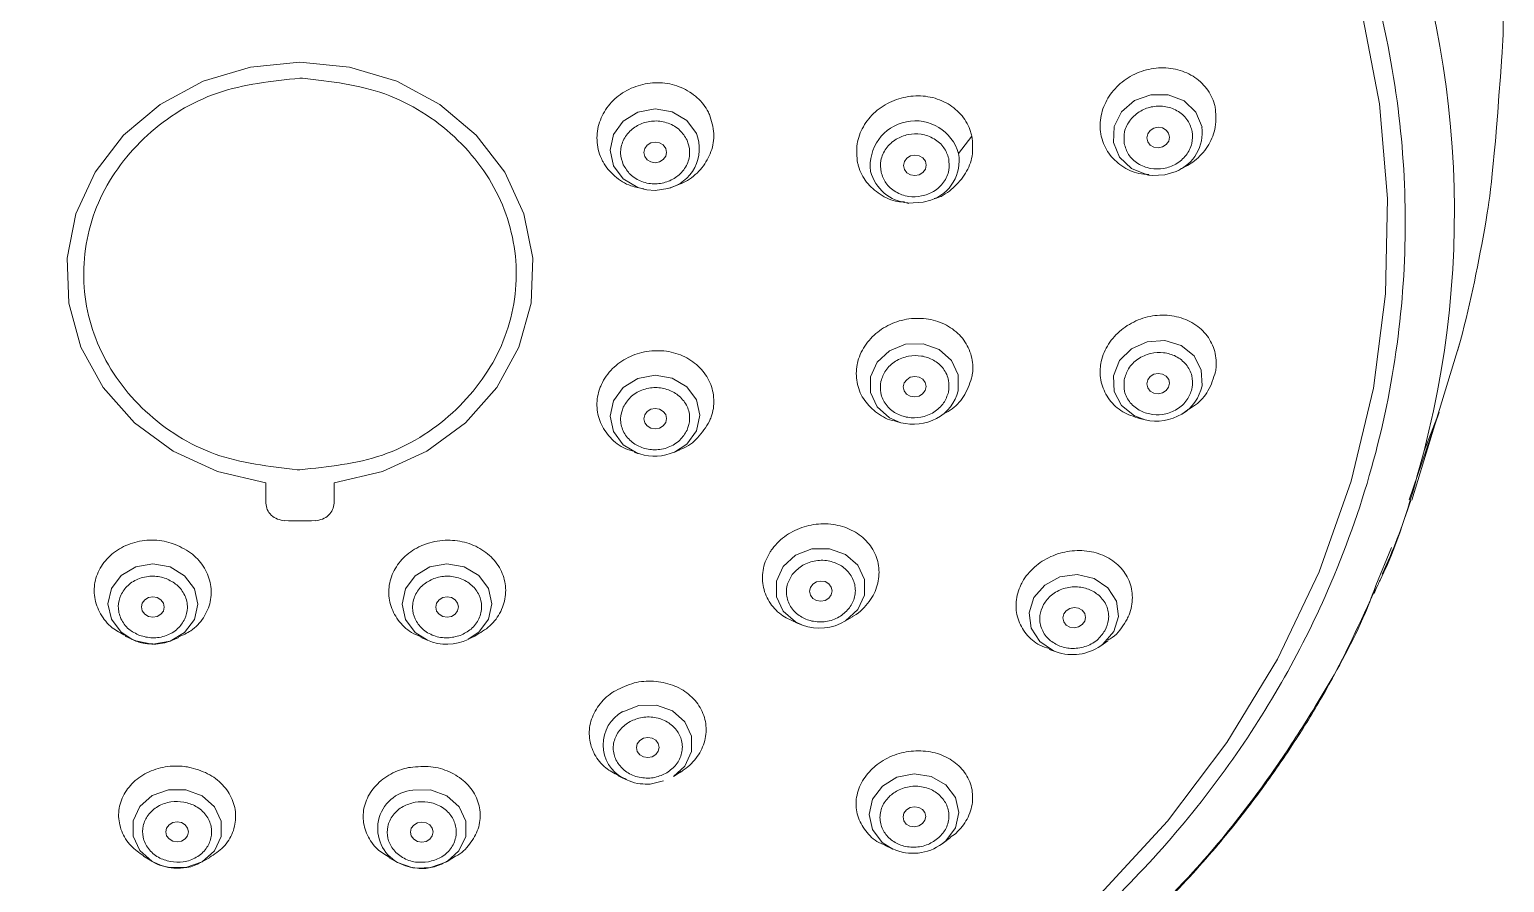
# Model space of a CAD drawing. Extents: x 2239 to 2659, y -1043 to -449.
# Drawn here: x 2370.15 to 2380.53, y -704.74 to -698.73 of the extents above; entities that cross this region are included whole.
import ezdxf

# ---------------------------------------------------------------- set-up
doc = ezdxf.new("R2010")
doc.units = 0
doc.header["$LTSCALE"] = 7
doc.header["$MEASUREMENT"] = 0
doc.layers.get('0').update_dxf_attribs({"color": 2, "linetype": 'CONTINUOUS'})

msp = doc.modelspace()

# ---------------------------------------------------------------- linework, layer by layer
at = {"color": 7, "linetype": 'Continuous', "lineweight": 15}
for p, q in [((2372.051, -699.076), (2372.069, -699.076)), ((2376.688, -699.607), (2376.782, -699.484)), ((2378.22, -699.733), (2378.246, -699.722)), ((2374.641, -699.853), (2374.663, -699.847)), ((2378.026, -699.759), (2378.051, -699.761)), ((2374.471, -699.858), (2374.492, -699.862)), ((2376.308, -699.952), (2376.332, -699.955)), ((2376.334, -699.96), (2376.33, -699.953)), ((2376.493, -699.935), (2376.517, -699.926)), ((2379.88, -702.047), (2380.218, -700.94)), ((2376.243, -701.491), (2376.282, -701.502)), ((2376.532, -701.472), (2376.571, -701.451)), ((2377.961, -701.473), (2378.002, -701.482)), ((2378.26, -701.441), (2378.301, -701.416)), ((2379.965, -701.7), (2380.071, -701.428)), ((2374.406, -701.711), (2374.443, -701.722)), ((2374.687, -701.709), (2374.725, -701.692)), ((2371.811, -702.068), (2371.811, -701.925)), ((2372.032, -701.833), (2372.051, -701.833)), ((2372.291, -701.925), (2372.291, -702.068)), ((2379.627, -702.648), (2379.735, -702.38)), ((2379.613, -702.705), (2379.633, -702.658)), ((2375.54, -702.909), (2375.589, -702.927)), ((2375.892, -702.898), (2375.941, -702.868)), ((2370.82, -703.005), (2370.867, -703.027)), ((2371.153, -703.034), (2371.199, -703.014)), ((2372.903, -703.014), (2372.949, -703.034)), ((2373.235, -703.027), (2373.282, -703.005)), ((2377.689, -703.073), (2377.74, -703.037)), ((2377.326, -703.098), (2377.376, -703.116)), ((2374.291, -703.989), (2374.346, -704.015)), ((2374.346, -704.015), (2374.327, -704.005)), ((2374.68, -703.994), (2374.736, -703.958)), ((2374.516, -704.047), (2374.611, -704.023)), ((2376.666, -704.396), (2376.628, -704.42)), ((2376.167, -704.477), (2376.225, -704.504)), ((2376.573, -704.467), (2376.631, -704.424)), ((2370.949, -704.554), (2371.007, -704.59)), ((2371.356, -704.597), (2371.415, -704.565)), ((2372.68, -704.566), (2372.738, -704.598)), ((2373.087, -704.591), (2373.146, -704.555))]:
    msp.add_line(p, q, dxfattribs=at)
at = {"color": 8, "linetype": 'Continuous', "lineweight": 15}
for p, q in [((2380.071, -701.428), (2379.86, -702.046)), ((2379.61, -702.703), (2379.64, -702.645)), ((2375.979, -702.818), (2375.892, -702.898)), ((2376.598, -704.447), (2376.573, -704.467)), ((2371.125, -704.634), (2371.08, -704.623)), ((2373.077, -704.597), (2372.969, -704.635)), ((2372.969, -704.635), (2372.878, -704.64))]:
    msp.add_line(p, q, dxfattribs=at)
at = {"color": 7, "linetype": 'Continuous', "lineweight": 15, "flags": 128}
for points in [[(2369.541, -706.675), (2370.251, -706.864), (2370.979, -706.99), (2371.716, -707.051), (2372.456, -707.048), (2373.192, -706.98), (2373.918, -706.849), (2374.627, -706.654), (2375.311, -706.399), (2375.965, -706.085), (2376.582, -705.715), (2377.157, -705.293), (2377.685, -704.822), (2378.16, -704.308), (2378.577, -703.755), (2378.934, -703.168), (2379.227, -702.552), (2379.452, -701.914), (2379.609, -701.259), (2379.695, -700.594), (2379.709, -699.924), (2379.652, -699.256), (2379.524, -698.596)], [(2371.811, -701.925), (2371.471, -701.845), (2371.158, -701.702), (2370.885, -701.502), (2370.666, -701.254), (2370.509, -700.969), (2370.423, -700.661), (2370.411, -700.344), (2370.474, -700.031), (2370.609, -699.737), (2370.809, -699.477), (2371.067, -699.26), (2371.369, -699.098), (2371.702, -698.998), (2372.051, -698.964), (2372.4, -698.998), (2372.733, -699.098), (2373.035, -699.26), (2373.292, -699.477), (2373.493, -699.737), (2373.628, -700.031), (2373.691, -700.344), (2373.679, -700.661), (2373.593, -700.969), (2373.436, -701.254), (2373.217, -701.502), (2372.944, -701.702), (2372.631, -701.845), (2372.291, -701.925)], [(2378.014, -699.496), (2378.02, -699.524), (2378.037, -699.547), (2378.063, -699.562), (2378.094, -699.567), (2378.124, -699.56), (2378.15, -699.544), (2378.168, -699.52), (2378.174, -699.492), (2378.167, -699.464), (2378.15, -699.441), (2378.124, -699.426), (2378.094, -699.421), (2378.063, -699.428), (2378.037, -699.444), (2378.02, -699.468), (2378.014, -699.496)], [(2374.472, -699.599), (2374.478, -699.627), (2374.495, -699.65), (2374.521, -699.666), (2374.552, -699.671), (2374.582, -699.665), (2374.608, -699.649), (2374.626, -699.626), (2374.632, -699.598), (2374.626, -699.57), (2374.608, -699.546), (2374.582, -699.531), (2374.552, -699.526), (2374.521, -699.532), (2374.495, -699.548), (2374.478, -699.571), (2374.472, -699.599)], [(2376.301, -699.691), (2376.307, -699.719), (2376.324, -699.742), (2376.35, -699.757), (2376.381, -699.762), (2376.411, -699.756), (2376.437, -699.74), (2376.454, -699.716), (2376.46, -699.688), (2376.454, -699.66), (2376.437, -699.637), (2376.411, -699.622), (2376.38, -699.617), (2376.35, -699.623), (2376.324, -699.639), (2376.307, -699.663), (2376.301, -699.691)], [(2378.22, -699.733), (2378.14, -699.757), (2378.051, -699.761)], [(2374.641, -699.853), (2374.551, -699.866), (2374.492, -699.862)], [(2376.493, -699.935), (2376.439, -699.95), (2376.332, -699.955)], [(2376.299, -701.25), (2376.305, -701.277), (2376.322, -701.3), (2376.348, -701.316), (2376.379, -701.32), (2376.41, -701.314), (2376.435, -701.298), (2376.453, -701.274), (2376.459, -701.247), (2376.453, -701.219), (2376.436, -701.196), (2376.41, -701.181), (2376.379, -701.176), (2376.348, -701.182), (2376.323, -701.199), (2376.305, -701.222), (2376.299, -701.25)], [(2378.014, -701.229), (2378.02, -701.256), (2378.037, -701.279), (2378.063, -701.294), (2378.094, -701.299), (2378.124, -701.292), (2378.15, -701.276), (2378.167, -701.252), (2378.174, -701.224), (2378.168, -701.197), (2378.15, -701.174), (2378.124, -701.159), (2378.094, -701.155), (2378.063, -701.161), (2378.037, -701.177), (2378.02, -701.201), (2378.014, -701.229)], [(2374.472, -701.475), (2374.478, -701.502), (2374.495, -701.525), (2374.521, -701.541), (2374.552, -701.546), (2374.582, -701.54), (2374.608, -701.524), (2374.626, -701.501), (2374.632, -701.473), (2374.626, -701.445), (2374.608, -701.422), (2374.582, -701.407), (2374.552, -701.402), (2374.521, -701.407), (2374.495, -701.423), (2374.478, -701.447), (2374.472, -701.475)], [(2375.639, -702.689), (2375.645, -702.717), (2375.662, -702.739), (2375.688, -702.754), (2375.718, -702.759), (2375.749, -702.753), (2375.775, -702.737), (2375.792, -702.714), (2375.799, -702.686), (2375.792, -702.659), (2375.775, -702.636), (2375.749, -702.621), (2375.719, -702.617), (2375.688, -702.623), (2375.662, -702.639), (2375.645, -702.662), (2375.639, -702.689)], [(2371.015, -702.871), (2371.046, -702.866), (2371.072, -702.851), (2371.089, -702.828), (2371.095, -702.8), (2371.089, -702.773), (2371.072, -702.749), (2371.046, -702.734), (2371.015, -702.728), (2370.984, -702.734), (2370.959, -702.749), (2370.941, -702.772), (2370.935, -702.799), (2370.941, -702.827), (2370.959, -702.85), (2370.984, -702.866), (2371.015, -702.871)], [(2373.087, -702.871), (2373.117, -702.866), (2373.143, -702.85), (2373.161, -702.827), (2373.167, -702.799), (2373.161, -702.772), (2373.143, -702.749), (2373.117, -702.734), (2373.087, -702.728), (2373.056, -702.734), (2373.03, -702.749), (2373.013, -702.773), (2373.007, -702.8), (2373.013, -702.828), (2373.03, -702.851), (2373.056, -702.866), (2373.087, -702.871)], [(2377.422, -702.877), (2377.428, -702.904), (2377.446, -702.927), (2377.472, -702.941), (2377.502, -702.946), (2377.533, -702.94), (2377.559, -702.924), (2377.576, -702.9), (2377.582, -702.873), (2377.576, -702.845), (2377.559, -702.823), (2377.533, -702.808), (2377.502, -702.803), (2377.472, -702.81), (2377.446, -702.826), (2377.429, -702.849), (2377.422, -702.877)], [(2371.008, -703.061), (2370.895, -703.039), (2370.867, -703.027)], [(2374.5, -703.86), (2374.53, -703.854), (2374.556, -703.839), (2374.574, -703.815), (2374.58, -703.788), (2374.574, -703.761), (2374.556, -703.738), (2374.53, -703.723), (2374.5, -703.718), (2374.469, -703.724), (2374.443, -703.74), (2374.426, -703.763), (2374.42, -703.79), (2374.426, -703.817), (2374.443, -703.84), (2374.469, -703.855), (2374.5, -703.86)], [(2376.297, -704.278), (2376.303, -704.305), (2376.32, -704.328), (2376.346, -704.342), (2376.377, -704.347), (2376.408, -704.341), (2376.433, -704.325), (2376.451, -704.302), (2376.457, -704.275), (2376.451, -704.248), (2376.434, -704.225), (2376.408, -704.211), (2376.377, -704.206), (2376.347, -704.212), (2376.321, -704.228), (2376.303, -704.251), (2376.297, -704.278)], [(2371.186, -704.454), (2371.217, -704.449), (2371.243, -704.433), (2371.26, -704.411), (2371.266, -704.384), (2371.26, -704.357), (2371.243, -704.334), (2371.217, -704.318), (2371.186, -704.313), (2371.155, -704.318), (2371.13, -704.333), (2371.112, -704.356), (2371.106, -704.383), (2371.112, -704.41), (2371.13, -704.433), (2371.155, -704.448), (2371.186, -704.454)], [(2372.908, -704.455), (2372.939, -704.45), (2372.965, -704.434), (2372.982, -704.411), (2372.988, -704.384), (2372.982, -704.357), (2372.965, -704.334), (2372.939, -704.319), (2372.908, -704.314), (2372.878, -704.319), (2372.852, -704.335), (2372.834, -704.358), (2372.828, -704.385), (2372.834, -704.412), (2372.852, -704.435), (2372.878, -704.45), (2372.908, -704.455)], [(2371.08, -704.623), (2371.011, -704.592), (2371.007, -704.59)], [(2372.878, -704.64), (2372.846, -704.636), (2372.738, -704.598)], [(2373.087, -704.591), (2373.083, -704.593), (2373.077, -704.597)]]:
    msp.add_lwpolyline(points, dxfattribs=at)
at = {"color": 8, "linetype": 'Continuous', "lineweight": 15, "flags": 128}
for points in [[(2378.051, -699.761), (2378.017, -699.756), (2377.905, -699.712), (2377.822, -699.632), (2377.779, -699.528), (2377.784, -699.416), (2377.835, -699.313), (2377.926, -699.234), (2378.041, -699.192), (2378.164, -699.193), (2378.276, -699.236), (2378.359, -699.316), (2378.402, -699.42), (2378.402, -699.42)], [(2374.492, -699.862), (2374.43, -699.846), (2374.327, -699.784), (2374.259, -699.692), (2374.235, -699.582), (2374.259, -699.472), (2374.327, -699.378), (2374.43, -699.314), (2374.551, -699.291), (2374.671, -699.312), (2374.774, -699.373), (2374.843, -699.466), (2374.843, -699.466)], [(2376.282, -701.502), (2376.201, -701.468), (2376.114, -701.391), (2376.067, -701.29), (2376.067, -701.179), (2376.114, -701.075), (2376.201, -700.995), (2376.315, -700.95), (2376.438, -700.947), (2376.552, -700.987), (2376.639, -701.064), (2376.686, -701.166), (2376.686, -701.277), (2376.686, -701.277)], [(2378.002, -701.482), (2377.926, -701.454), (2377.835, -701.381), (2377.784, -701.282), (2377.779, -701.171), (2377.822, -701.065), (2377.905, -700.981), (2378.017, -700.932), (2378.14, -700.924), (2378.255, -700.959), (2378.346, -701.031), (2378.397, -701.131), (2378.402, -701.241), (2378.402, -701.241)], [(2374.443, -701.722), (2374.43, -701.718), (2374.327, -701.657), (2374.259, -701.565), (2374.235, -701.456), (2374.259, -701.347), (2374.327, -701.254), (2374.43, -701.191), (2374.551, -701.168), (2374.672, -701.189), (2374.774, -701.249), (2374.843, -701.341), (2374.867, -701.45), (2374.843, -701.559), (2374.843, -701.559)], [(2374.843, -701.559), (2374.774, -701.652), (2374.687, -701.709)], [(2375.589, -702.927), (2375.541, -702.904), (2375.454, -702.828), (2375.407, -702.727), (2375.407, -702.617), (2375.454, -702.515), (2375.541, -702.435), (2375.655, -702.391), (2375.779, -702.389), (2375.892, -702.429), (2375.979, -702.505), (2376.026, -702.606), (2376.026, -702.716), (2375.979, -702.818), (2375.979, -702.818)], [(2370.867, -703.027), (2370.792, -702.978), (2370.724, -702.886), (2370.699, -702.777), (2370.723, -702.669), (2370.792, -702.578), (2370.895, -702.517), (2371.016, -702.496), (2371.136, -702.518), (2371.239, -702.58), (2371.308, -702.672), (2371.332, -702.78), (2371.308, -702.888), (2371.239, -702.98), (2371.137, -703.04), (2371.016, -703.061), (2371.008, -703.061)], [(2372.949, -703.034), (2372.863, -702.98), (2372.794, -702.888), (2372.77, -702.78), (2372.794, -702.672), (2372.863, -702.58), (2372.965, -702.518), (2373.086, -702.496), (2373.207, -702.517), (2373.31, -702.578), (2373.378, -702.669), (2373.402, -702.777), (2373.378, -702.886), (2373.31, -702.978), (2373.235, -703.027)], [(2377.376, -703.116), (2377.356, -703.108), (2377.259, -703.043), (2377.199, -702.948), (2377.185, -702.84), (2377.218, -702.733), (2377.295, -702.645), (2377.402, -702.588), (2377.524, -702.572), (2377.643, -702.598), (2377.739, -702.664), (2377.799, -702.758), (2377.814, -702.867), (2377.78, -702.973), (2377.78, -702.973)], [(2377.78, -702.973), (2377.704, -703.062), (2377.689, -703.073)], [(2374.323, -703.537), (2374.437, -703.493), (2374.561, -703.492), (2374.674, -703.532), (2374.761, -703.608), (2374.808, -703.709), (2374.808, -703.818), (2374.761, -703.92), (2374.68, -703.994)], [(2376.225, -704.504), (2376.151, -704.457), (2376.083, -704.367), (2376.059, -704.261), (2376.083, -704.154), (2376.152, -704.062), (2376.254, -703.999), (2376.375, -703.975), (2376.496, -703.994), (2376.598, -704.052), (2376.667, -704.141), (2376.691, -704.247), (2376.666, -704.355), (2376.598, -704.447), (2376.598, -704.447)], [(2371.007, -704.59), (2370.924, -704.514), (2370.877, -704.414), (2370.877, -704.305), (2370.924, -704.204), (2371.011, -704.128), (2371.125, -704.087), (2371.248, -704.088), (2371.362, -704.13), (2371.45, -704.207), (2371.497, -704.308), (2371.497, -704.417), (2371.449, -704.517), (2371.362, -704.594), (2371.248, -704.635), (2371.125, -704.634), (2371.125, -704.634)], [(2372.846, -704.089), (2372.97, -704.088), (2373.084, -704.13), (2373.171, -704.206), (2373.218, -704.307), (2373.218, -704.415), (2373.17, -704.516), (2373.087, -704.591)]]:
    msp.add_lwpolyline(points, dxfattribs=at)
at = {"color": 7, "linetype": 'Continuous', "lineweight": 15}
for centre, radius, start, end in [((2373.464, -700.02), 6.715, 345.5083, 24.7732), ((2376.383, -699.693), 0.317, 15.7871, 187.0461), ((2376.369, -701.165), 0.348, 255.5184, 297.9831), ((2378.08, -701.143), 0.348, 256.9717, 301.0756), ((2374.547, -701.391), 0.347, 252.6501, 293.7304), ((2372.051, -700.065), 2.129, 267.1146, 272.8854), ((2375.71, -702.599), 0.35, 249.7288, 301.2959), ((2373.085, -702.714), 0.348, 246.9556, 295.6137), ((2377.49, -702.785), 0.35, 251.0378, 304.5995), ((2376.367, -704.184), 0.35, 246.0525, 305.9642)]:
    msp.add_arc(centre, radius, start, end, dxfattribs=at)
at = {"color": 8, "linetype": 'Continuous', "lineweight": 15}
for centre, radius, start, end in [((2378.109, -699.459), 0.295, 292.1063, 7.5249), ((2374.574, -699.572), 0.289, 283.452, 21.6111), ((2376.399, -699.658), 0.293, 288.5386, 9.949), ((2376.359, -699.656), 0.3, 194.7142, 264.8046), ((2376.393, -701.204), 0.302, 297.4586, 346.0841), ((2378.107, -701.182), 0.301, 300.615, 348.5909), ((2374.452, -703.77), 0.267, 118.9929, 241.8054), ((2372.87, -704.36), 0.272, 94.911, 241.1337)]:
    msp.add_arc(centre, radius, start, end, dxfattribs=at)
at = {"color": 7, "linetype": 'Continuous', "lineweight": 15}
for points, knots in [([(2380.513, -698.92), (2380.514, -698.911), (2380.532, -698.678), (2380.505, -698.252), (2380.445, -697.679), (2380.353, -697.205), (2380.249, -696.798), (2380.149, -696.48), (2380.052, -696.214), (2379.96, -695.984), (2379.845, -695.722), (2379.697, -695.422), (2379.51, -695.084), (2379.24, -694.656), (2378.858, -694.138), (2378.324, -693.542), (2377.652, -692.936), (2376.826, -692.349), (2375.838, -691.817), (2374.825, -691.435), (2373.84, -691.192), (2372.95, -691.055), (2372.346, -691.042), (2372.051, -691.036), (2372.051, -691.036), (2372.051, -691.036), (2372.051, -691.036), (2372.028, -691.036), (2372.004, -691.035), (2371.981, -691.035)], [0, 0, 0, 0, 0.00217, 0.05663, 0.103417, 0.142523, 0.173939, 0.205452, 0.223361, 0.24237, 0.265284, 0.292102, 0.322822, 0.357441, 0.412418, 0.474905, 0.544883, 0.622338, 0.707254, 0.799617, 0.865359, 0.934405, 1, 1, 1, 1, 1, 1, 1.005235, 1.005235, 1.005235, 1.005235]), ([(2372.051, -693.048), (2371.735, -693.058), (2371.092, -693.078), (2370.129, -693.248), (2369.248, -693.504), (2368.465, -693.827), (2367.781, -694.189), (2367.136, -694.615), (2366.539, -695.102), (2366, -695.643), (2365.529, -696.226), (2365.129, -696.846), (2364.773, -697.555), (2364.488, -698.352), (2364.308, -699.224), (2364.25, -700.092), (2364.308, -700.96), (2364.488, -701.832), (2364.773, -702.629), (2365.129, -703.338), (2365.529, -703.957), (2366, -704.541), (2366.539, -705.082), (2367.135, -705.569), (2367.781, -705.995), (2368.465, -706.357), (2369.248, -706.68), (2370.129, -706.936), (2371.092, -707.106), (2371.735, -707.126), (2372.051, -707.136)], [0, 0, 0, 0, 0.038814, 0.078832, 0.119976, 0.152137, 0.184303, 0.217149, 0.25, 0.282846, 0.315696, 0.347858, 0.380025, 0.421165, 0.461183, 0.5, 0.538813, 0.578832, 0.619976, 0.652137, 0.684303, 0.717149, 0.75, 0.782846, 0.815696, 0.847858, 0.880024, 0.921165, 0.961184, 1, 1, 1, 1]), ([(2372.051, -707.136), (2372.367, -707.126), (2373.01, -707.106), (2373.973, -706.936), (2374.854, -706.68), (2375.637, -706.357), (2376.321, -705.995), (2376.966, -705.569), (2377.563, -705.082), (2378.102, -704.541), (2378.573, -703.958), (2378.973, -703.338), (2379.329, -702.629), (2379.614, -701.832), (2379.794, -700.96), (2379.852, -700.092), (2379.794, -699.224), (2379.614, -698.352), (2379.329, -697.555), (2378.973, -696.846), (2378.573, -696.227), (2378.102, -695.643), (2377.563, -695.102), (2376.966, -694.615), (2376.321, -694.189), (2375.637, -693.827), (2374.854, -693.504), (2373.973, -693.248), (2373.01, -693.078), (2372.367, -693.058), (2372.051, -693.048)], [0, 0, 0, 0, 0.038814, 0.078832, 0.119976, 0.152137, 0.184304, 0.21715, 0.25, 0.282846, 0.315697, 0.347858, 0.380024, 0.421165, 0.461183, 0.5, 0.538813, 0.578832, 0.619975, 0.652137, 0.684304, 0.71715, 0.75, 0.782846, 0.815697, 0.847858, 0.880024, 0.921165, 0.961184, 1, 1, 1, 1]), ([(2378.027, -699.753), (2378.004, -699.752), (2377.934, -699.749), (2377.833, -699.698), (2377.739, -699.61), (2377.701, -699.524), (2377.682, -699.434), (2377.684, -699.339), (2377.733, -699.214), (2377.822, -699.109), (2377.941, -699.034), (2378.079, -698.998), (2378.218, -699.006), (2378.343, -699.056), (2378.44, -699.144), (2378.484, -699.23), (2378.495, -699.283), (2378.497, -699.294)], [0, 0, 0, 0, 0.03921, 0.116632, 0.193693, 0.270309, 0.283956, 0.362813, 0.439075, 0.515613, 0.592572, 0.66993, 0.74748, 0.824932, 0.902034, 0.978692, 1, 1, 1, 1]), ([(2380.204, -700.99), (2380.21, -700.968), (2380.289, -700.672), (2380.387, -700.196), (2380.456, -699.738), (2380.513, -698.92)], [0, 0, 0, 0, 0.048613, 0.633146, 1, 1, 1, 1]), ([(2372.032, -701.833), (2371.834, -701.81), (2371.438, -701.765), (2370.936, -701.443), (2370.603, -700.987), (2370.489, -700.446), (2370.61, -699.907), (2370.95, -699.454), (2371.455, -699.138), (2371.852, -699.097), (2372.051, -699.076)], [0, 0, 0, 0, 0.125, 0.249999, 0.375001, 0.500001, 0.624999, 0.75, 0.875, 1, 1, 1, 1]), ([(2372.069, -699.076), (2372.268, -699.099), (2372.664, -699.145), (2373.166, -699.467), (2373.499, -699.923), (2373.613, -700.463), (2373.491, -701.003), (2373.152, -701.455), (2372.647, -701.772), (2372.249, -701.813), (2372.051, -701.833)], [0, 0, 0, 0, 0.1250001, 0.2500005, 0.3749999, 0.4999995, 0.6249995, 0.7499998, 0.8750001, 1, 1, 1, 1]), ([(2374.472, -699.854), (2374.441, -699.849), (2374.365, -699.836), (2374.262, -699.77), (2374.2, -699.696), (2374.157, -699.61), (2374.134, -699.515), (2374.153, -699.384), (2374.216, -699.267), (2374.318, -699.174), (2374.446, -699.117), (2374.586, -699.101), (2374.723, -699.129), (2374.84, -699.197), (2374.905, -699.273), (2374.929, -699.321), (2374.934, -699.331)], [0, 0, 0, 0, 0.055837, 0.137828, 0.219704, 0.236892, 0.323094, 0.404879, 0.486737, 0.568702, 0.650769, 0.73288, 0.814965, 0.89696, 0.978839, 1, 1, 1, 1]), ([(2375.977, -699.671), (2375.972, -699.627), (2375.964, -699.541), (2376.011, -699.414), (2376.097, -699.308), (2376.215, -699.233), (2376.351, -699.196), (2376.491, -699.202), (2376.619, -699.251), (2376.718, -699.337), (2376.766, -699.422), (2376.779, -699.473), (2376.782, -699.484)], [0, 0, 0, 0, 0.111816, 0.218773, 0.325916, 0.433352, 0.541055, 0.648886, 0.756643, 0.864167, 0.97139, 1, 1, 1, 1]), ([(2374.934, -699.331), (2374.948, -699.375), (2374.975, -699.461), (2374.952, -699.595), (2374.887, -699.71), (2374.787, -699.801), (2374.703, -699.831), (2374.662, -699.846)], [0, 0, 0, 0, 0.218966, 0.417691, 0.61661, 0.815788, 1, 1, 1, 1]), ([(2377.854, -699.536), (2377.853, -699.508), (2377.85, -699.465), (2377.871, -699.409), (2377.896, -699.369), (2377.929, -699.334), (2377.981, -699.298), (2378.055, -699.271), (2378.134, -699.272), (2378.194, -699.288), (2378.237, -699.31), (2378.274, -699.339), (2378.313, -699.384), (2378.325, -699.426), (2378.333, -699.452)], [0, 0, 0, 0, 0.119716, 0.184785, 0.250001, 0.315068, 0.380275, 0.5, 0.619721, 0.684793, 0.749998, 0.815072, 0.880279, 1, 1, 1, 1]), ([(2378.497, -699.294), (2378.5, -699.342), (2378.504, -699.433), (2378.446, -699.56), (2378.359, -699.661), (2378.281, -699.701), (2378.245, -699.72)], [0, 0, 0, 0, 0.281531, 0.5301, 0.779669, 1, 1, 1, 1]), ([(2374.327, -699.685), (2374.319, -699.659), (2374.305, -699.617), (2374.311, -699.559), (2374.326, -699.516), (2374.349, -699.475), (2374.39, -699.431), (2374.456, -699.39), (2374.534, -699.375), (2374.597, -699.379), (2374.645, -699.392), (2374.689, -699.413), (2374.739, -699.45), (2374.761, -699.487), (2374.776, -699.512)], [0, 0, 0, 0, 0.1197237, 0.1847905, 0.2500015, 0.315065, 0.3802776, 0.500003, 0.6197245, 0.6847941, 0.7500035, 0.8150727, 0.8802848, 1, 1, 1, 1]), ([(2374.776, -699.512), (2374.785, -699.538), (2374.798, -699.58), (2374.792, -699.638), (2374.778, -699.681), (2374.754, -699.722), (2374.713, -699.766), (2374.647, -699.807), (2374.569, -699.822), (2374.506, -699.818), (2374.458, -699.805), (2374.414, -699.784), (2374.365, -699.747), (2374.342, -699.71), (2374.327, -699.685)], [0, 0, 0, 0, 0.1197229, 0.1847893, 0.25, 0.315063, 0.3802748, 0.5000004, 0.6197213, 0.6847895, 0.7500025, 0.8150704, 0.8802746, 1, 1, 1, 1]), ([(2376.142, -699.738), (2376.14, -699.71), (2376.135, -699.667), (2376.154, -699.611), (2376.177, -699.57), (2376.209, -699.534), (2376.259, -699.497), (2376.332, -699.468), (2376.411, -699.466), (2376.472, -699.481), (2376.516, -699.502), (2376.555, -699.53), (2376.595, -699.574), (2376.609, -699.615), (2376.619, -699.641)], [0, 0, 0, 0, 0.11972, 0.184791, 0.250004, 0.315076, 0.380287, 0.500004, 0.619727, 0.684799, 0.750003, 0.815078, 0.880288, 1, 1, 1, 1]), ([(2376.782, -699.484), (2376.786, -699.531), (2376.795, -699.62), (2376.743, -699.75), (2376.654, -699.851), (2376.572, -699.911), (2376.521, -699.923), (2376.516, -699.924)], [0, 0, 0, 0, 0.262649, 0.498437, 0.734675, 0.971559, 1, 1, 1, 1]), ([(2378.333, -699.452), (2378.335, -699.48), (2378.337, -699.523), (2378.316, -699.579), (2378.291, -699.619), (2378.258, -699.654), (2378.207, -699.69), (2378.133, -699.717), (2378.054, -699.716), (2377.993, -699.7), (2377.95, -699.678), (2377.913, -699.649), (2377.875, -699.604), (2377.862, -699.562), (2377.854, -699.536)], [0, 0, 0, 0, 0.119717, 0.184787, 0.250002, 0.31507, 0.380277, 0.500003, 0.619723, 0.684792, 0.749997, 0.815071, 0.880279, 1, 1, 1, 1]), ([(2376.619, -699.641), (2376.621, -699.669), (2376.626, -699.712), (2376.607, -699.768), (2376.584, -699.809), (2376.552, -699.845), (2376.502, -699.882), (2376.429, -699.91), (2376.35, -699.913), (2376.289, -699.898), (2376.245, -699.877), (2376.206, -699.849), (2376.166, -699.805), (2376.152, -699.764), (2376.142, -699.738)], [0, 0, 0, 0, 0.119732, 0.184789, 0.250001, 0.315074, 0.380282, 0.500004, 0.619724, 0.684792, 0.750003, 0.815069, 0.880277, 1, 1, 1, 1]), ([(2376.308, -699.947), (2376.292, -699.947), (2376.23, -699.945), (2376.132, -699.898), (2376.034, -699.812), (2375.991, -699.728), (2375.979, -699.679), (2375.977, -699.671)], [0, 0, 0, 0, 0.099083, 0.381582, 0.663443, 0.94452, 1, 1, 1, 1]), ([(2376.243, -701.49), (2376.241, -701.49), (2376.194, -701.485), (2376.113, -701.437), (2376.02, -701.35), (2375.969, -701.234), (2375.965, -701.142), (2375.982, -701.05), (2376.02, -700.96), (2376.114, -700.859), (2376.235, -700.79), (2376.373, -700.761), (2376.512, -700.773), (2376.636, -700.827), (2376.731, -700.916), (2376.785, -701.029), (2376.792, -701.125), (2376.782, -701.177), (2376.78, -701.188)], [0, 0, 0, 0, 0.003393, 0.077435, 0.151417, 0.22523, 0.298835, 0.31337, 0.390143, 0.463583, 0.537152, 0.61092, 0.684872, 0.758912, 0.832901, 0.906728, 0.980349, 1, 1, 1, 1]), ([(2377.962, -701.472), (2377.921, -701.459), (2377.838, -701.432), (2377.745, -701.344), (2377.689, -701.233), (2377.682, -701.142), (2377.694, -701.051), (2377.728, -700.96), (2377.816, -700.855), (2377.934, -700.779), (2378.07, -700.741), (2378.209, -700.745), (2378.336, -700.791), (2378.435, -700.873), (2378.494, -700.983), (2378.506, -701.078), (2378.499, -701.131), (2378.497, -701.143)], [0, 0, 0, 0, 0.071788, 0.146586, 0.221033, 0.295055, 0.308238, 0.384421, 0.458098, 0.532039, 0.606389, 0.681123, 0.756043, 0.830871, 0.905358, 0.979417, 1, 1, 1, 1]), ([(2374.408, -701.705), (2374.385, -701.699), (2374.318, -701.681), (2374.231, -701.61), (2374.16, -701.504), (2374.134, -701.381), (2374.15, -701.289), (2374.187, -701.2), (2374.244, -701.118), (2374.358, -701.037), (2374.492, -700.994), (2374.632, -700.992), (2374.764, -701.032), (2374.872, -701.11), (2374.945, -701.216), (2374.972, -701.338), (2374.959, -701.433), (2374.938, -701.482), (2374.934, -701.492)], [0, 0, 0, 0, 0.036974, 0.108319, 0.179639, 0.25088, 0.322021, 0.336953, 0.411855, 0.482915, 0.55404, 0.625258, 0.696563, 0.767907, 0.839227, 0.91047, 0.981619, 1, 1, 1, 1]), ([(2376.141, -701.211), (2376.15, -701.184), (2376.164, -701.143), (2376.205, -701.097), (2376.243, -701.068), (2376.287, -701.046), (2376.349, -701.029), (2376.428, -701.027), (2376.501, -701.053), (2376.551, -701.087), (2376.582, -701.121), (2376.606, -701.161), (2376.624, -701.216), (2376.62, -701.258), (2376.617, -701.286)], [0, 0, 0, 0, 0.1197222, 0.1847891, 0.2499994, 0.3150655, 0.3802741, 0.4999957, 0.6197167, 0.6847924, 0.7499983, 0.8150643, 0.8802839, 1, 1, 1, 1]), ([(2377.854, -701.2), (2377.862, -701.173), (2377.875, -701.131), (2377.913, -701.084), (2377.95, -701.053), (2377.993, -701.029), (2378.054, -701.009), (2378.133, -701.004), (2378.207, -701.026), (2378.258, -701.059), (2378.291, -701.091), (2378.316, -701.129), (2378.337, -701.183), (2378.335, -701.226), (2378.333, -701.254)], [0, 0, 0, 0, 0.1197225, 0.184786, 0.2500013, 0.3150692, 0.3802809, 0.5000013, 0.6197259, 0.6847959, 0.7499982, 0.8150761, 0.8802855, 1, 1, 1, 1]), ([(2376.78, -701.188), (2376.764, -701.232), (2376.734, -701.317), (2376.652, -701.406), (2376.59, -701.436), (2376.569, -701.447)], [0, 0, 0, 0, 0.4253854, 0.8072727, 1, 1, 1, 1]), ([(2378.333, -701.254), (2378.325, -701.281), (2378.313, -701.322), (2378.274, -701.37), (2378.237, -701.401), (2378.194, -701.425), (2378.134, -701.445), (2378.055, -701.449), (2377.981, -701.427), (2377.929, -701.395), (2377.896, -701.362), (2377.871, -701.324), (2377.85, -701.27), (2377.853, -701.227), (2377.854, -701.2)], [0, 0, 0, 0, 0.119722, 0.184797, 0.250003, 0.315071, 0.380282, 0.500003, 0.619727, 0.684797, 0.749999, 0.815077, 0.880286, 1, 1, 1, 1]), ([(2378.497, -701.143), (2378.483, -701.188), (2378.456, -701.275), (2378.378, -701.368), (2378.318, -701.401), (2378.298, -701.412)], [0, 0, 0, 0, 0.431971, 0.813361, 1, 1, 1, 1]), ([(2374.327, -701.392), (2374.342, -701.368), (2374.365, -701.33), (2374.414, -701.293), (2374.458, -701.271), (2374.506, -701.258), (2374.569, -701.252), (2374.647, -701.266), (2374.713, -701.304), (2374.754, -701.348), (2374.778, -701.387), (2374.792, -701.43), (2374.798, -701.487), (2374.785, -701.529), (2374.776, -701.555)], [0, 0, 0, 0, 0.119716, 0.184789, 0.249998, 0.315065, 0.380275, 0.499997, 0.619715, 0.684784, 0.75, 0.815064, 0.880279, 1, 1, 1, 1]), ([(2376.617, -701.286), (2376.608, -701.313), (2376.594, -701.354), (2376.553, -701.399), (2376.515, -701.429), (2376.471, -701.451), (2376.409, -701.468), (2376.33, -701.469), (2376.257, -701.444), (2376.207, -701.409), (2376.176, -701.375), (2376.152, -701.336), (2376.134, -701.281), (2376.138, -701.238), (2376.141, -701.211)], [0, 0, 0, 0, 0.119722, 0.184789, 0.249999, 0.315067, 0.380275, 0.499996, 0.619717, 0.684793, 0.749999, 0.815063, 0.88027, 1, 1, 1, 1]), ([(2374.776, -701.555), (2374.761, -701.58), (2374.739, -701.617), (2374.689, -701.655), (2374.645, -701.676), (2374.598, -701.69), (2374.534, -701.695), (2374.456, -701.682), (2374.39, -701.643), (2374.349, -701.6), (2374.326, -701.56), (2374.311, -701.518), (2374.305, -701.46), (2374.319, -701.419), (2374.327, -701.392)], [0, 0, 0, 0, 0.119716, 0.184789, 0.249997, 0.315069, 0.380277, 0.499998, 0.619715, 0.684786, 0.750001, 0.815064, 0.880279, 1, 1, 1, 1]), ([(2374.934, -701.492), (2374.909, -701.532), (2374.861, -701.609), (2374.779, -701.674), (2374.73, -701.688), (2374.725, -701.69)], [0, 0, 0, 0, 0.497519, 0.949069, 1, 1, 1, 1]), ([(2379.64, -702.645), (2379.645, -702.633), (2379.796, -702.333), (2379.882, -702.01), (2379.965, -701.7)], [0, 0, 0, 0, 0.038168, 1, 1, 1, 1]), ([(2371.944, -702.192), (2371.926, -702.189), (2371.891, -702.184), (2371.847, -702.155), (2371.817, -702.115), (2371.813, -702.084), (2371.811, -702.068)], [0, 0, 0, 0, 0.250359, 0.5007, 0.750662, 1, 1, 1, 1]), ([(2372.291, -702.068), (2372.289, -702.084), (2372.285, -702.115), (2372.254, -702.155), (2372.211, -702.184), (2372.176, -702.189), (2372.158, -702.192)], [0, 0, 0, 0, 0.250688, 0.501071, 0.750652, 1, 1, 1, 1]), ([(2379.671, -702.568), (2379.708, -702.485), (2379.783, -702.314), (2379.842, -702.14), (2379.873, -702.05)], [0, 0, 0, 0, 0.485054, 1, 1, 1, 1]), ([(2375.541, -702.907), (2375.505, -702.891), (2375.429, -702.857), (2375.348, -702.764), (2375.304, -702.65), (2375.306, -702.526), (2375.343, -702.439), (2375.397, -702.36), (2375.47, -702.29), (2375.598, -702.229), (2375.737, -702.207), (2375.874, -702.227), (2375.994, -702.286), (2376.083, -702.378), (2376.13, -702.493), (2376.13, -702.616), (2376.096, -702.707), (2376.065, -702.751), (2376.058, -702.761)], [0, 0, 0, 0, 0.061117, 0.130871, 0.200568, 0.270104, 0.339448, 0.353138, 0.425467, 0.494653, 0.56396, 0.633456, 0.703127, 0.772878, 0.842581, 0.912135, 0.981492, 1, 1, 1, 1]), ([(2370.823, -703.001), (2370.79, -702.984), (2370.717, -702.947), (2370.641, -702.85), (2370.598, -702.733), (2370.603, -702.61), (2370.655, -702.496), (2370.747, -702.403), (2370.869, -702.343), (2371.008, -702.322), (2371.111, -702.337), (2371.163, -702.356), (2371.172, -702.359)], [0, 0, 0, 0, 0.089181, 0.199877, 0.310676, 0.42163, 0.532709, 0.643849, 0.754945, 0.865919, 0.976742, 1, 1, 1, 1]), ([(2372.905, -703.009), (2372.882, -703), (2372.816, -702.975), (2372.737, -702.894), (2372.68, -702.783), (2372.67, -702.66), (2372.707, -702.541), (2372.786, -702.438), (2372.87, -702.383), (2372.965, -702.344), (2373.07, -702.323), (2373.212, -702.337), (2373.337, -702.391), (2373.435, -702.479), (2373.493, -702.59), (2373.506, -702.713), (2373.471, -702.833), (2373.396, -702.938), (2373.319, -702.982), (2373.282, -703.004)], [0, 0, 0, 0, 0.0349717, 0.0983545, 0.1618154, 0.2253047, 0.2887736, 0.3521714, 0.4154842, 0.428773, 0.4954312, 0.5586708, 0.6219658, 0.6853431, 0.7488018, 0.8122921, 0.8757651, 0.9391674, 1, 1, 1, 1]), ([(2371.172, -702.359), (2371.215, -702.38), (2371.299, -702.42), (2371.385, -702.523), (2371.429, -702.64), (2371.427, -702.764), (2371.377, -702.878), (2371.297, -702.966), (2371.227, -702.997), (2371.197, -703.01)], [0, 0, 0, 0, 0.155491, 0.303004, 0.450645, 0.598484, 0.746499, 0.894604, 1, 1, 1, 1]), ([(2377.327, -703.093), (2377.304, -703.086), (2377.239, -703.066), (2377.158, -702.992), (2377.099, -702.885), (2377.086, -702.763), (2377.111, -702.674), (2377.154, -702.591), (2377.217, -702.515), (2377.334, -702.439), (2377.47, -702.4), (2377.609, -702.401), (2377.737, -702.443), (2377.838, -702.521), (2377.901, -702.627), (2377.919, -702.748), (2377.897, -702.842), (2377.872, -702.89), (2377.866, -702.9)], [0, 0, 0, 0, 0.038861, 0.110648, 0.182318, 0.253646, 0.324566, 0.337198, 0.410192, 0.480783, 0.551627, 0.622865, 0.694469, 0.766253, 0.83795, 0.90932, 0.980279, 1, 1, 1, 1]), ([(2375.517, -702.571), (2375.537, -702.55), (2375.567, -702.517), (2375.624, -702.489), (2375.671, -702.475), (2375.721, -702.469), (2375.784, -702.475), (2375.857, -702.501), (2375.913, -702.549), (2375.944, -702.599), (2375.958, -702.641), (2375.963, -702.685), (2375.957, -702.742), (2375.935, -702.78), (2375.92, -702.805)], [0, 0, 0, 0, 0.11972, 0.18479, 0.249999, 0.315069, 0.380276, 0.500003, 0.619716, 0.684788, 0.750006, 0.815064, 0.880281, 1, 1, 1, 1]), ([(2370.922, -703), (2370.895, -702.987), (2370.853, -702.967), (2370.813, -702.922), (2370.789, -702.883), (2370.775, -702.84), (2370.769, -702.783), (2370.785, -702.714), (2370.829, -702.655), (2370.877, -702.618), (2370.921, -702.597), (2370.969, -702.585), (2371.033, -702.579), (2371.079, -702.591), (2371.108, -702.599)], [0, 0, 0, 0, 0.119725, 0.184797, 0.249997, 0.315076, 0.380285, 0.5, 0.619724, 0.684792, 0.750003, 0.81507, 0.880279, 1, 1, 1, 1]), ([(2371.108, -702.599), (2371.135, -702.613), (2371.177, -702.633), (2371.217, -702.678), (2371.241, -702.717), (2371.256, -702.76), (2371.261, -702.817), (2371.245, -702.886), (2371.201, -702.945), (2371.153, -702.982), (2371.109, -703.002), (2371.061, -703.015), (2370.997, -703.02), (2370.952, -703.008), (2370.922, -703)], [0, 0, 0, 0, 0.1197181, 0.1847922, 0.2500048, 0.3150714, 0.3802812, 0.4999966, 0.6197218, 0.6847916, 0.7500028, 0.8150707, 0.8802803, 1, 1, 1, 1]), ([(2373.18, -703), (2373.15, -703.008), (2373.105, -703.02), (2373.041, -703.015), (2372.993, -703.003), (2372.949, -702.982), (2372.9, -702.945), (2372.857, -702.886), (2372.841, -702.817), (2372.846, -702.76), (2372.861, -702.717), (2372.884, -702.678), (2372.925, -702.633), (2372.967, -702.613), (2372.994, -702.599)], [0, 0, 0, 0, 0.11972, 0.184788, 0.249996, 0.315071, 0.380276, 0.500001, 0.619717, 0.684786, 0.749994, 0.815075, 0.880282, 1, 1, 1, 1]), ([(2372.994, -702.599), (2373.023, -702.591), (2373.069, -702.579), (2373.133, -702.585), (2373.18, -702.597), (2373.224, -702.618), (2373.273, -702.655), (2373.317, -702.714), (2373.333, -702.783), (2373.327, -702.84), (2373.313, -702.883), (2373.289, -702.922), (2373.248, -702.966), (2373.207, -702.987), (2373.18, -703)], [0, 0, 0, 0, 0.119721, 0.18479, 0.249996, 0.31507, 0.380274, 0.499998, 0.619712, 0.684794, 0.750001, 0.815068, 0.880275, 1, 1, 1, 1]), ([(2375.92, -702.805), (2375.901, -702.826), (2375.87, -702.859), (2375.814, -702.887), (2375.766, -702.901), (2375.716, -702.906), (2375.653, -702.901), (2375.58, -702.875), (2375.524, -702.827), (2375.493, -702.777), (2375.479, -702.735), (2375.474, -702.691), (2375.481, -702.634), (2375.503, -702.596), (2375.517, -702.571)], [0, 0, 0, 0, 0.11972, 0.184792, 0.249999, 0.31507, 0.380281, 0.500001, 0.619725, 0.684787, 0.750004, 0.815076, 0.88028, 1, 1, 1, 1]), ([(2377.286, -702.782), (2377.303, -702.759), (2377.329, -702.723), (2377.381, -702.688), (2377.427, -702.669), (2377.476, -702.658), (2377.539, -702.656), (2377.615, -702.674), (2377.678, -702.716), (2377.715, -702.761), (2377.735, -702.801), (2377.745, -702.844), (2377.746, -702.901), (2377.729, -702.941), (2377.718, -702.967)], [0, 0, 0, 0, 0.119727, 0.184791, 0.250003, 0.315072, 0.380283, 0.500005, 0.619722, 0.684797, 0.750008, 0.815075, 0.880283, 1, 1, 1, 1]), ([(2377.767, -705.234), (2377.963, -705.049), (2378.309, -704.721), (2378.701, -704.241), (2378.992, -703.834), (2379.265, -703.398), (2379.49, -703.005), (2379.598, -702.725), (2379.627, -702.648)], [0, 0, 0, 0, 0.247733, 0.440141, 0.57725, 0.718583, 0.922058, 1, 1, 1, 1]), ([(2376.058, -702.761), (2376.027, -702.8), (2375.994, -702.842), (2375.944, -702.865), (2375.94, -702.866)], [0, 0, 0, 0, 0.928249, 1, 1, 1, 1]), ([(2377.807, -705.202), (2377.904, -705.112), (2378.079, -704.951), (2378.306, -704.712), (2378.488, -704.507), (2378.668, -704.288), (2378.856, -704.04), (2379.057, -703.747), (2379.33, -703.308), (2379.496, -702.95), (2379.61, -702.703)], [0, 0, 0, 0, 0.125157, 0.225672, 0.313791, 0.388336, 0.49819, 0.613176, 0.733288, 1, 1, 1, 1]), ([(2377.718, -702.967), (2377.701, -702.99), (2377.676, -703.027), (2377.623, -703.061), (2377.578, -703.08), (2377.529, -703.091), (2377.465, -703.093), (2377.389, -703.075), (2377.327, -703.034), (2377.29, -702.989), (2377.27, -702.948), (2377.259, -702.905), (2377.258, -702.848), (2377.275, -702.808), (2377.286, -702.782)], [0, 0, 0, 0, 0.119725, 0.184797, 0.250004, 0.315072, 0.380283, 0.500001, 0.619724, 0.684798, 0.749996, 0.815076, 0.880284, 1, 1, 1, 1]), ([(2377.866, -702.9), (2377.839, -702.943), (2377.805, -702.996), (2377.749, -703.028), (2377.738, -703.034)], [0, 0, 0, 0, 0.800759, 1, 1, 1, 1]), ([(2370.867, -703.028), (2370.893, -703.038), (2370.938, -703.057), (2370.987, -703.059), (2371.008, -703.06)], [0, 0, 0, 0, 0.573194, 1, 1, 1, 1]), ([(2371.008, -703.06), (2371.012, -703.06), (2371.058, -703.065), (2371.104, -703.05), (2371.145, -703.037)], [0, 0, 0, 0, 0.090094, 1, 1, 1, 1]), ([(2374.272, -703.389), (2374.315, -703.368), (2374.399, -703.327), (2374.542, -703.316), (2374.677, -703.344), (2374.793, -703.409), (2374.875, -703.505), (2374.916, -703.62), (2374.908, -703.742), (2374.855, -703.856), (2374.784, -703.927), (2374.737, -703.958), (2374.727, -703.964)], [0, 0, 0, 0, 0.111816, 0.21877, 0.325914, 0.433348, 0.541051, 0.648884, 0.756645, 0.864164, 0.971389, 1, 1, 1, 1]), ([(2374.293, -703.986), (2374.262, -703.97), (2374.191, -703.933), (2374.119, -703.84), (2374.082, -703.724), (2374.092, -703.603), (2374.149, -703.49), (2374.219, -703.422), (2374.264, -703.393), (2374.272, -703.389)], [0, 0, 0, 0, 0.132332, 0.299481, 0.466809, 0.634003, 0.800811, 0.967158, 1, 1, 1, 1]), ([(2374.365, -703.612), (2374.392, -703.599), (2374.434, -703.579), (2374.498, -703.573), (2374.548, -703.576), (2374.596, -703.588), (2374.651, -703.615), (2374.707, -703.664), (2374.738, -703.728), (2374.745, -703.785), (2374.74, -703.829), (2374.725, -703.871), (2374.695, -703.922), (2374.658, -703.949), (2374.634, -703.967)], [0, 0, 0, 0, 0.119723, 0.184791, 0.25, 0.315067, 0.380277, 0.499997, 0.619717, 0.684797, 0.75, 0.81507, 0.880279, 1, 1, 1, 1]), ([(2374.634, -703.967), (2374.607, -703.98), (2374.565, -704), (2374.501, -704.006), (2374.452, -704.002), (2374.404, -703.99), (2374.348, -703.963), (2374.293, -703.914), (2374.262, -703.85), (2374.255, -703.794), (2374.26, -703.75), (2374.275, -703.708), (2374.305, -703.657), (2374.342, -703.63), (2374.365, -703.612)], [0, 0, 0, 0, 0.11972, 0.184791, 0.250002, 0.31507, 0.380281, 0.500003, 0.619725, 0.684792, 0.749996, 0.815067, 0.880277, 1, 1, 1, 1]), ([(2376.168, -704.474), (2376.159, -704.471), (2376.108, -704.455), (2376.039, -704.39), (2375.975, -704.288), (2375.959, -704.169), (2375.99, -704.05), (2376.045, -703.972), (2376.115, -703.906), (2376.2, -703.85), (2376.336, -703.811), (2376.475, -703.811), (2376.604, -703.85), (2376.708, -703.926), (2376.774, -704.028), (2376.795, -704.146), (2376.769, -704.266), (2376.715, -704.349), (2376.675, -704.387), (2376.666, -704.396)], [0, 0, 0, 0, 0.013837, 0.082241, 0.150784, 0.21922, 0.287329, 0.35505, 0.367111, 0.436812, 0.504215, 0.571862, 0.639886, 0.708261, 0.776803, 0.84526, 0.913411, 0.981168, 1, 1, 1, 1]), ([(2370.95, -704.552), (2370.919, -704.53), (2370.851, -704.483), (2370.789, -704.379), (2370.766, -704.261), (2370.792, -704.143), (2370.862, -704.04), (2370.969, -703.962), (2371.1, -703.92), (2371.203, -703.917), (2371.258, -703.926), (2371.267, -703.927)], [0, 0, 0, 0, 0.107283, 0.230915, 0.35489, 0.479163, 0.603569, 0.727879, 0.851904, 0.975584, 1, 1, 1, 1]), ([(2371.267, -703.927), (2371.313, -703.94), (2371.404, -703.965), (2371.511, -704.048), (2371.581, -704.152), (2371.606, -704.271), (2371.584, -704.389), (2371.52, -704.494), (2371.448, -704.541), (2371.414, -704.564)], [0, 0, 0, 0, 0.148963, 0.291449, 0.434187, 0.577314, 0.720788, 0.864442, 1, 1, 1, 1]), ([(2372.682, -704.563), (2372.652, -704.545), (2372.585, -704.505), (2372.519, -704.408), (2372.488, -704.292), (2372.506, -704.172), (2372.57, -704.064), (2372.671, -703.979), (2372.766, -703.941), (2372.819, -703.93), (2372.828, -703.929)], [0, 0, 0, 0, 0.112638, 0.255681, 0.399066, 0.542613, 0.686033, 0.829127, 0.97183, 1, 1, 1, 1]), ([(2372.828, -703.929), (2372.877, -703.924), (2372.971, -703.916), (2373.107, -703.955), (2373.218, -704.027), (2373.294, -704.127), (2373.327, -704.243), (2373.313, -704.364), (2373.25, -704.47), (2373.189, -704.537), (2373.146, -704.554), (2373.146, -704.555)], [0, 0, 0, 0, 0.129106, 0.252597, 0.376307, 0.500352, 0.624711, 0.749214, 0.873639, 0.997788, 1, 1, 1, 1]), ([(2374.327, -704.003), (2374.341, -704.01), (2374.377, -704.031), (2374.443, -704.047), (2374.493, -704.047), (2374.516, -704.047)], [0, 0, 0, 0, 0.240332, 0.650422, 1, 1, 1, 1]), ([(2376.206, -704.128), (2376.23, -704.111), (2376.266, -704.084), (2376.328, -704.066), (2376.377, -704.06), (2376.427, -704.064), (2376.488, -704.079), (2376.553, -704.117), (2376.597, -704.174), (2376.617, -704.227), (2376.622, -704.271), (2376.616, -704.315), (2376.598, -704.37), (2376.568, -704.403), (2376.549, -704.424)], [0, 0, 0, 0, 0.119721, 0.184793, 0.250002, 0.315071, 0.380278, 0.499998, 0.619723, 0.684786, 0.749996, 0.815068, 0.880282, 1, 1, 1, 1]), ([(2371.139, -704.593), (2371.109, -704.585), (2371.064, -704.572), (2371.014, -704.536), (2370.983, -704.502), (2370.959, -704.463), (2370.941, -704.409), (2370.942, -704.339), (2370.972, -704.275), (2371.012, -704.231), (2371.05, -704.203), (2371.094, -704.183), (2371.156, -704.167), (2371.203, -704.171), (2371.234, -704.173)], [0, 0, 0, 0, 0.119721, 0.184795, 0.250004, 0.315074, 0.380276, 0.500004, 0.619717, 0.684788, 0.749996, 0.81507, 0.880279, 1, 1, 1, 1]), ([(2371.234, -704.173), (2371.263, -704.181), (2371.308, -704.194), (2371.358, -704.23), (2371.39, -704.264), (2371.413, -704.303), (2371.431, -704.357), (2371.43, -704.427), (2371.4, -704.492), (2371.36, -704.536), (2371.322, -704.563), (2371.278, -704.584), (2371.216, -704.6), (2371.169, -704.596), (2371.139, -704.593)], [0, 0, 0, 0, 0.119721, 0.184795, 0.250003, 0.315074, 0.380275, 0.500004, 0.619716, 0.684788, 0.749996, 0.81507, 0.880279, 1, 1, 1, 1]), ([(2372.955, -704.595), (2372.925, -704.597), (2372.877, -704.601), (2372.816, -704.585), (2372.772, -704.565), (2372.734, -704.537), (2372.694, -704.493), (2372.664, -704.428), (2372.664, -704.358), (2372.681, -704.304), (2372.705, -704.265), (2372.737, -704.231), (2372.786, -704.195), (2372.832, -704.183), (2372.861, -704.174)], [0, 0, 0, 0, 0.11972, 0.184787, 0.249996, 0.315069, 0.380274, 0.500005, 0.619718, 0.684795, 0.750002, 0.815067, 0.880278, 1, 1, 1, 1]), ([(2372.861, -704.174), (2372.892, -704.172), (2372.939, -704.168), (2373, -704.184), (2373.044, -704.204), (2373.083, -704.232), (2373.123, -704.276), (2373.152, -704.341), (2373.153, -704.411), (2373.135, -704.465), (2373.112, -704.504), (2373.08, -704.538), (2373.03, -704.574), (2372.985, -704.586), (2372.955, -704.595)], [0, 0, 0, 0, 0.119722, 0.184792, 0.250002, 0.315066, 0.380282, 0.500001, 0.619729, 0.684793, 0.75, 0.815066, 0.880278, 1, 1, 1, 1]), ([(2376.549, -704.424), (2376.525, -704.442), (2376.488, -704.469), (2376.426, -704.487), (2376.377, -704.493), (2376.327, -704.489), (2376.267, -704.474), (2376.201, -704.436), (2376.157, -704.379), (2376.138, -704.326), (2376.133, -704.282), (2376.138, -704.238), (2376.157, -704.183), (2376.186, -704.15), (2376.206, -704.128)], [0, 0, 0, 0, 0.1197224, 0.1847906, 0.2500019, 0.3150708, 0.3802846, 0.5000054, 0.6197192, 0.6847969, 0.7500066, 0.8150799, 0.8802811, 1, 1, 1, 1]), ([(2371.011, -704.592), (2371.033, -704.605), (2371.056, -704.618), (2371.081, -704.623), (2371.082, -704.623)], [0, 0, 0, 0, 0.9844396, 1, 1, 1, 1]), ([(2371.082, -704.623), (2371.109, -704.63), (2371.166, -704.644), (2371.224, -704.637), (2371.255, -704.633)], [0, 0, 0, 0, 0.4768137, 1, 1, 1, 1]), ([(2371.255, -704.633), (2371.255, -704.633), (2371.291, -704.631), (2371.323, -704.614), (2371.354, -704.598)], [0, 0, 0, 0, 0.019954, 1, 1, 1, 1]), ([(2372.745, -704.602), (2372.767, -704.612), (2372.809, -704.631), (2372.855, -704.636), (2372.878, -704.639)], [0, 0, 0, 0, 0.508845, 1, 1, 1, 1]), ([(2372.878, -704.639), (2372.882, -704.639), (2372.917, -704.645), (2372.991, -704.636), (2373.051, -704.608), (2373.084, -704.593)], [0, 0, 0, 0, 0.062798, 0.499741, 1, 1, 1, 1])]:
    msp.add_open_spline(points, degree=3, knots=knots, dxfattribs=at)

doc.saveas('drawing.dxf')
